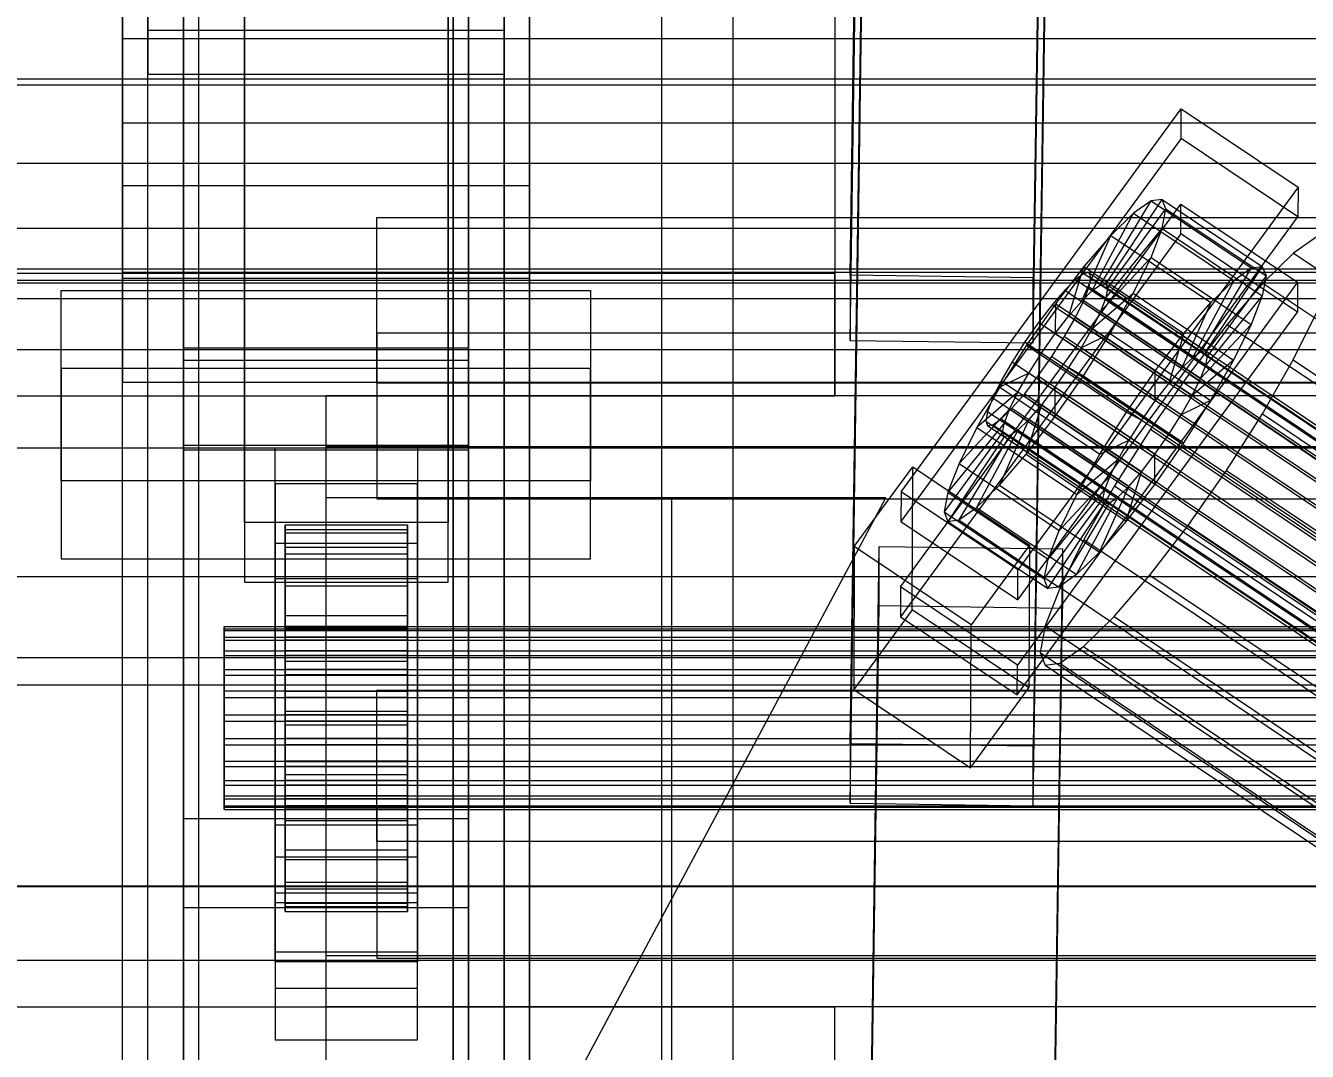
# Model space of a CAD drawing. Header units: millimetres. Extents: x -191664 to 191490, y -197311 to 10263.
# Drawn here: x -459.5 to -333.6, y -29348.9 to -29248.2 of the extents above; entities that cross this region are included whole.
import ezdxf

# ---------------------------------------------------------------- set-up
doc = ezdxf.new("R2010")
doc.units = ezdxf.units.MM
for name, color, linetype, lineweight in [('COTAS_USUARIO', 1, 'Continuous', 0), ('frontal_C01', 7, 'Continuous', 0), ('frontal_C02', 7, 'Continuous', 0), ('frontal_C03', 7, 'Continuous', 0), ('frontal_mezcladora', 7, 'Continuous', 0), ('frontal_secador', 7, 'Continuous', 0)]:
    doc.layers.add(name, color=color, linetype=linetype, lineweight=lineweight)
doc.dimstyles.new('PLANTA_100', dxfattribs={"dimtxt": 250, "dimasz": 150, "dimexe": 150, "dimexo": 80, "dimgap": 100, "dimtad": 1, "dimtih": 1, "dimtoh": 1, "dimdec": 1, "dimdsep": 46, "dimcen": 0.09, "dimclrd": 1, "dimclre": 1, "dimclrt": 1, "dimadec": 0, "dimazin": 0, "dimtfac": 1, "dimtdec": 4, "dimtofl": 0, "dimtmove": 0, "dimatfit": 3, "dimfxl": 1, "dimtolj": 1, "dimtzin": 0, "dimarcsym": 0})

# ---------------------------------------------------------------- blocks, each defined once
blk = doc.blocks.new('*D106')
at = {"layer": 'COTAS_USUARIO', "color": 1, "lineweight": -2, "transparency": 16777216}
for p, q in [((-1180, -29182.75), (-1180, -29032.75)), ((-60, -29332.75), (-1330, -29332.75)), ((-60, -29700), (-1330, -29700)), ((-1180, -29850), (-1180, -30000))]:
    blk.add_line(p, q, dxfattribs=at)
at = {"layer": 'COTAS_USUARIO', "color": 1, "transparency": 16777216}
for points in [[(-1205, -29182.75), (-1155, -29182.75), (-1180, -29332.75)], [(-1205, -29850), (-1155, -29850), (-1180, -29700)]]:
    blk.add_solid(points, dxfattribs=at)
at = {"layer": 'Defpoints', "color": 0, "transparency": 16777216}
for p in [(-1180, -29332.75), (20, -29332.75), (20, -29700)]:
    blk.add_point(p, dxfattribs=at)
blk = doc.blocks.new('*D109')
at = {"layer": 'COTAS_USUARIO', "color": 1, "lineweight": -2, "transparency": 16777216}
for p, q in [((-80, -28700), (-1350, -28700)), ((-1200, -31850), (-1200, -28850)), ((-80, -32000), (-1350, -32000))]:
    blk.add_line(p, q, dxfattribs=at)
at = {"layer": 'COTAS_USUARIO', "color": 1, "transparency": 16777216}
for points in [[(-1225, -28850), (-1175, -28850), (-1200, -28700)], [(-1225, -31850), (-1175, -31850), (-1200, -32000)]]:
    blk.add_solid(points, dxfattribs=at)
at = {"layer": 'Defpoints', "color": 0, "transparency": 16777216}
for p in [(-1200, -28700), (0, -28700), (0, -32000)]:
    blk.add_point(p, dxfattribs=at)
blk = doc.blocks.new('*D111')
at = {"layer": 'COTAS_USUARIO', "color": 1, "lineweight": -2, "transparency": 16777216}
for p, q in [((-80, -27700), (-1350, -27700)), ((-1200, -31850), (-1200, -27850)), ((-80, -32000), (-1350, -32000))]:
    blk.add_line(p, q, dxfattribs=at)
at = {"layer": 'COTAS_USUARIO', "color": 1, "transparency": 16777216}
for points in [[(-1225, -27850), (-1175, -27850), (-1200, -27700)], [(-1225, -31850), (-1175, -31850), (-1200, -32000)]]:
    blk.add_solid(points, dxfattribs=at)
at = {"layer": 'Defpoints', "color": 0, "transparency": 16777216}
for p in [(-1200, -27700), (0, -27700), (0, -32000)]:
    blk.add_point(p, dxfattribs=at)
blk = doc.blocks.new('*D121')
at = {"layer": 'COTAS_USUARIO', "color": 1, "lineweight": -2, "transparency": 16777216}
for p, q in [((-80, -29000), (-1350, -29000)), ((-1200, -31850), (-1200, -29150)), ((-80, -32000), (-1350, -32000))]:
    blk.add_line(p, q, dxfattribs=at)
at = {"layer": 'COTAS_USUARIO', "color": 1, "transparency": 16777216}
for points in [[(-1225, -29150), (-1175, -29150), (-1200, -29000)], [(-1225, -31850), (-1175, -31850), (-1200, -32000)]]:
    blk.add_solid(points, dxfattribs=at)
at = {"layer": 'Defpoints', "color": 0, "transparency": 16777216}
for p in [(-1200, -29000), (0, -29000), (0, -32000)]:
    blk.add_point(p, dxfattribs=at)

msp = doc.modelspace()

# ---------------------------------------------------------------- linework, layer by layer
at = {"layer": 'frontal_C01', "color": 139, "true_color": 0x354b57}
for p, q in [((-442.5, -29411.88), (-442.5, -28752.94)), ((-417.5, -28752.94), (-417.5, -29411.88)), ((-442.5, -29437.25), (-442.5, -28778.31)), ((-417.5, -29437.25), (-417.5, -28778.31)), ((-450, -29400.88), (-450, -29016.67)), ((-410, -29016.67), (-410, -29400.88)), ((-450, -29448.25), (-450, -29064.04)), ((-410, -29448.25), (-410, -29064.04)), ((-378.51, -29272.74), (-375.64, -29080.79)), ((-357.65, -29081.03), (-360.51, -29272.98)), ((-378.51, -29279.14), (-375.64, -29087.2)), ((-360.51, -29279.39), (-357.65, -29087.44)), ((-450, -29515.09), (-450, -29130.89)), ((-410, -29130.89), (-410, -29515.09)), ((-447.5, -29419.76), (-447.5, -29145.03)), ((-412.5, -29145.03), (-412.5, -29419.76)), ((-447.5, -29429.37), (-447.5, -29154.63)), ((-412.5, -29429.37), (-412.5, -29154.63)), ((-450, -29552.99), (-450, -29168.78)), ((-410, -29552.99), (-410, -29168.78)), ((-425, -29283.32), (-425, -29267.06)), ((-425, -29267.06), (425, -29267.06)), ((-425, -29278.43), (-425, -29267.06)), ((-360.51, -29272.98), (-378.51, -29272.74)), ((-378.51, -29272.74), (-378.51, -29279.14)), ((-360.51, -29279.39), (-360.51, -29272.98)), ((980, -29275.06), (-980, -29275.06)), ((425, -29278.43), (-425, -29278.43)), ((-425, -29278.43), (-425, -29294.69)), ((980, -29280.06), (-980, -29280.06)), ((-444, -29289.47), (-444, -29279.86)), ((-444, -29279.86), (-416, -29279.86)), ((-444, -29366.57), (-444, -29279.86)), ((-416, -29279.86), (-416, -29289.47)), ((-416, -29279.86), (-416, -29366.57)), ((-378.51, -29279.14), (-360.51, -29279.39)), ((425, -29283.32), (-425, -29283.32)), ((-425, -29283.32), (-425, -29294.69)), ((-416, -29289.47), (-444, -29289.47)), ((-444, -29289.47), (-444, -29376.18)), ((-416, -29376.18), (-416, -29289.47)), ((-425, -29294.69), (425, -29294.69))]:
    msp.add_line(p, q, dxfattribs=at)
at = {"layer": 'frontal_C02', "color": 139, "true_color": 0x354b57}
for p, q in [((-450, -29373.13), (-450, -29022.41)), ((-410, -29022.41), (-410, -29373.13)), ((-442.5, -29560.48), (-442.5, -29028.05)), ((-417.5, -29028.05), (-417.5, -29560.48)), ((-442.5, -29587.44), (-442.5, -29055.02)), ((-417.5, -29587.44), (-417.5, -29055.02)), ((-450, -29411.38), (-450, -29060.66)), ((-410, -29411.38), (-410, -29060.66)), ((-378.51, -29318.75), (-375.64, -29124.98)), ((-357.65, -29125.22), (-360.51, -29318.99)), ((-378.51, -29324.59), (-375.64, -29130.82)), ((-360.51, -29324.84), (-357.65, -29131.07)), ((-438, -29297.03), (-438, -29159.13)), ((-418, -29159.13), (-418, -29297.03)), ((-438, -29164.98), (-438, -29302.88)), ((-418, -29302.88), (-418, -29164.98)), ((-444, -29281.12), (-444, -29195.3)), ((-416, -29195.3), (-416, -29281.12)), ((-450, -29550.05), (-450, -29199.33)), ((-410, -29199.33), (-410, -29550.05)), ((-444, -29204.06), (-444, -29289.89)), ((-416, -29289.89), (-416, -29204.06)), ((-450, -29224.3), (-450, -29257.78)), ((-450, -29246.08), (-450, -29257.78)), ((-450, -29597.87), (-450, -29247.15)), ((-410, -29597.87), (-410, -29247.15)), ((-373.5, -29293.99), (-345.97, -29256.4)), ((-345.98, -29259.32), (-345.97, -29256.4)), ((-345.97, -29256.4), (-334.5, -29264.08)), ((-450, -29257.78), (450, -29257.78)), ((-345.98, -29259.32), (-373.51, -29296.91)), ((-334.51, -29267), (-345.98, -29259.32)), ((-334.5, -29264.08), (-362.03, -29301.67)), ((-334.5, -29264.08), (-334.51, -29267)), ((-373.54, -29303.34), (-346.01, -29265.75)), ((-346.02, -29268.67), (-346.01, -29265.75)), ((-346.01, -29265.75), (-334.54, -29273.43)), ((-362.04, -29304.6), (-334.51, -29267)), ((-346.02, -29268.67), (-373.55, -29306.27)), ((-334.55, -29276.36), (-346.02, -29268.67)), ((-334.54, -29273.43), (-362.07, -29311.03)), ((-334.54, -29273.43), (-334.55, -29276.36)), ((-456, -29292.94), (-456, -29274.24)), ((-456, -29274.24), (-404, -29274.24)), ((-456, -29281.89), (-456, -29274.24)), ((-404, -29274.24), (-404, -29292.94)), ((-404, -29274.24), (-404, -29281.89)), ((-362.08, -29313.95), (-334.55, -29276.36)), ((-416, -29281.12), (-444, -29281.12)), ((-444, -29281.12), (-444, -29289.89)), ((-416, -29289.89), (-416, -29281.12)), ((-404, -29281.89), (-456, -29281.89)), ((-456, -29281.89), (-456, -29300.59)), ((-404, -29300.59), (-404, -29281.89)), ((-444, -29289.89), (-416, -29289.89)), ((-435, -29293.21), (-435, -29289.7)), ((-435, -29289.7), (-421, -29289.7)), ((-435, -29329.87), (-435, -29289.7)), ((-421, -29289.7), (-421, -29293.21)), ((-421, -29289.7), (-421, -29329.87)), ((-378.09, -29299.38), (-372.35, -29291.55)), ((-372.41, -29305.58), (-372.35, -29291.55)), ((-372.35, -29291.55), (-360.88, -29299.23)), ((-404, -29292.94), (-456, -29292.94)), ((-456, -29292.94), (-456, -29300.59)), ((-421, -29293.21), (-435, -29293.21)), ((-435, -29293.21), (-435, -29333.37)), ((-421, -29333.37), (-421, -29293.21)), ((-404, -29300.59), (-404, -29292.94)), ((-373.5, -29293.99), (-373.51, -29296.91)), ((-362.03, -29301.67), (-373.5, -29293.99)), ((-418, -29297.03), (-438, -29297.03)), ((-438, -29297.03), (-438, -29302.88)), ((-418, -29302.88), (-418, -29297.03)), ((-373.51, -29296.91), (-362.04, -29304.6)), ((-435, -29302.56), (-435, -29299.05)), ((-435, -29299.05), (-421, -29299.05)), ((-435, -29339.22), (-435, -29299.05)), ((-421, -29299.05), (-421, -29302.56)), ((-421, -29299.05), (-421, -29339.22)), ((-378.51, -29493.13), (-375.64, -29299.36)), ((-378.09, -29299.38), (-378.14, -29313.41)), ((-366.62, -29307.06), (-378.09, -29299.38)), ((-375.64, -29305.21), (-375.64, -29299.36)), ((-375.64, -29299.36), (-357.65, -29299.6)), ((-360.88, -29299.23), (-366.62, -29307.06)), ((-360.88, -29299.23), (-360.94, -29313.26)), ((-357.65, -29299.6), (-360.51, -29493.37)), ((-357.65, -29299.6), (-357.65, -29305.45)), ((-456, -29300.59), (-404, -29300.59)), ((-421, -29302.56), (-435, -29302.56)), ((-435, -29302.56), (-435, -29342.73)), ((-421, -29342.73), (-421, -29302.56)), ((-362.04, -29304.6), (-362.03, -29301.67)), ((-438, -29302.88), (-418, -29302.88)), ((-373.54, -29303.34), (-373.55, -29306.27)), ((-362.07, -29311.03), (-373.54, -29303.34)), ((-378.51, -29498.97), (-375.64, -29305.21)), ((-357.65, -29305.45), (-375.64, -29305.21)), ((-372.41, -29305.58), (-378.14, -29313.41)), ((-373.55, -29306.27), (-362.08, -29313.95)), ((-360.94, -29313.26), (-372.41, -29305.58)), ((-360.51, -29499.22), (-357.65, -29305.45)), ((-366.68, -29321.09), (-366.62, -29307.06)), ((-362.08, -29313.95), (-362.07, -29311.03)), ((-425, -29328.33), (-425, -29313.48)), ((-425, -29313.48), (425, -29313.48)), ((-425, -29324.96), (-425, -29313.48)), ((-378.14, -29313.41), (-366.68, -29321.09)), ((-366.68, -29321.09), (-360.94, -29313.26)), ((-360.51, -29318.99), (-378.51, -29318.75)), ((-378.51, -29318.75), (-378.51, -29324.59)), ((-360.51, -29324.84), (-360.51, -29318.99)), ((425, -29324.96), (-425, -29324.96)), ((-425, -29324.96), (-425, -29339.8)), ((-378.51, -29324.59), (-360.51, -29324.84)), ((-444, -29334.85), (-444, -29326.08)), ((-444, -29326.08), (-416, -29326.08)), ((-444, -29412.64), (-444, -29326.08)), ((-416, -29326.08), (-416, -29334.85)), ((-416, -29326.08), (-416, -29412.64)), ((-435, -29340.15), (-435, -29326.71)), ((-435, -29326.71), (-421, -29326.71)), ((-435, -29334.36), (-435, -29326.71)), ((-421, -29326.71), (-421, -29340.15)), ((-421, -29326.71), (-421, -29334.36)), ((425, -29328.33), (-425, -29328.33)), ((-425, -29328.33), (-425, -29339.8)), ((-421, -29329.87), (-435, -29329.87)), ((-435, -29329.87), (-435, -29333.37)), ((-421, -29333.37), (-421, -29329.87)), ((-435, -29333.37), (-421, -29333.37)), ((-416, -29334.85), (-444, -29334.85)), ((-444, -29334.85), (-444, -29421.4)), ((-421, -29334.36), (-435, -29334.36)), ((-435, -29334.36), (-435, -29347.8)), ((-421, -29347.8), (-421, -29334.36)), ((-416, -29421.4), (-416, -29334.85)), ((-421, -29339.22), (-435, -29339.22)), ((-435, -29339.22), (-435, -29342.73)), ((-421, -29342.73), (-421, -29339.22)), ((-421, -29340.15), (-435, -29340.15)), ((-435, -29340.15), (-435, -29347.8)), ((-425, -29339.8), (425, -29339.8)), ((-421, -29347.8), (-421, -29340.15)), ((-435, -29342.73), (-421, -29342.73)), ((-435, -29347.8), (-421, -29347.8))]:
    msp.add_line(p, q, dxfattribs=at)
at = {"layer": 'frontal_C02', "color": 155, "true_color": 0x617580}
for p, q in [((-353.89, -29273.68), (-348.92, -29265.43)), ((-353.38, -29273.61), (-347.84, -29265.29)), ((-353.21, -29274.05), (-347.47, -29266.22)), ((-348.92, -29265.43), (-350.65, -29266.65)), ((-347.84, -29265.29), (-348.92, -29265.43)), ((-348.92, -29265.43), (-339.09, -29272.02)), ((-347.85, -29268.16), (-347.47, -29266.22)), ((-347.84, -29265.29), (-338.01, -29271.87)), ((-347.47, -29266.22), (-347.84, -29265.29)), ((-347.47, -29266.22), (-337.64, -29272.8)), ((-354.71, -29274.25), (-350.65, -29266.65)), ((-350.65, -29266.65), (-352.9, -29268.85)), ((-350.65, -29266.65), (-340.82, -29273.24)), ((-353.38, -29274.97), (-347.85, -29268.16)), ((-348.94, -29270.99), (-347.85, -29268.16)), ((-347.85, -29268.16), (-338.02, -29274.75)), ((-355.78, -29275.3), (-352.9, -29268.85)), ((-352.9, -29268.85), (-355.53, -29271.88)), ((-352.9, -29268.85), (-343.07, -29275.43)), ((-353.9, -29276.31), (-348.94, -29270.99)), ((-350.68, -29274.5), (-348.94, -29270.99)), ((-348.94, -29270.99), (-339.11, -29277.57)), ((-355.53, -29271.88), (-358.34, -29275.54)), ((-357.02, -29276.73), (-355.53, -29271.88)), ((-355.53, -29271.88), (-345.7, -29278.47)), ((-339.09, -29272.02), (-344.06, -29280.26)), ((-338.01, -29271.87), (-343.55, -29280.19)), ((-340.82, -29273.24), (-339.09, -29272.02)), ((-339.09, -29272.02), (-338.01, -29271.87)), ((-338.01, -29271.87), (-337.64, -29272.8)), ((-354.71, -29274.25), (-353.89, -29273.68)), ((-353.89, -29273.68), (-353.38, -29273.61)), ((-344.06, -29280.26), (-353.89, -29273.68)), ((-343.55, -29280.19), (-353.38, -29273.61)), ((-353.38, -29273.61), (-353.21, -29274.05)), ((-340.82, -29273.24), (-344.88, -29280.84)), ((-337.64, -29272.8), (-343.38, -29280.64)), ((-343.07, -29275.43), (-340.82, -29273.24)), ((-337.64, -29272.8), (-338.02, -29274.75)), ((-355.78, -29275.3), (-354.71, -29274.25)), ((-354.72, -29277.97), (-350.68, -29274.5)), ((-344.88, -29280.84), (-354.71, -29274.25)), ((-353.38, -29274.97), (-353.9, -29276.31)), ((-353.21, -29274.05), (-353.38, -29274.97)), ((-343.55, -29281.56), (-353.38, -29274.97)), ((-343.38, -29280.64), (-353.21, -29274.05)), ((-352.94, -29278.47), (-350.68, -29274.5)), ((-350.68, -29274.5), (-340.85, -29281.09)), ((-338.02, -29274.75), (-343.55, -29281.56)), ((-338.02, -29274.75), (-339.11, -29277.57)), ((-358.34, -29275.54), (-361.17, -29279.59)), ((-358.34, -29275.54), (-358.36, -29278.47)), ((-348.52, -29282.13), (-358.34, -29275.54)), ((-357.02, -29276.73), (-355.78, -29275.3)), ((-345.95, -29281.88), (-355.78, -29275.3)), ((-353.9, -29276.31), (-354.72, -29277.97)), ((-344.07, -29282.89), (-353.9, -29276.31)), ((-343.07, -29275.43), (-345.95, -29281.88)), ((-345.7, -29278.47), (-343.07, -29275.43)), ((-358.36, -29278.47), (-357.02, -29276.73)), ((-347.19, -29283.32), (-357.02, -29276.73)), ((-339.11, -29277.57), (-344.07, -29282.89)), ((-339.11, -29277.57), (-340.85, -29281.09)), ((-359.69, -29280.38), (-358.36, -29278.47)), ((-358.36, -29278.47), (-348.53, -29285.05)), ((-354.72, -29277.97), (-355.8, -29279.85)), ((-355.8, -29279.85), (-352.94, -29278.47)), ((-355.57, -29282.61), (-352.94, -29278.47)), ((-344.9, -29284.56), (-354.72, -29277.97)), ((-352.94, -29278.47), (-343.11, -29285.05)), ((-348.52, -29282.13), (-345.7, -29278.47)), ((-345.7, -29278.47), (-347.19, -29283.32)), ((-361.17, -29279.59), (-363.8, -29283.73)), ((-359.69, -29280.38), (-361.17, -29279.59)), ((-361.17, -29279.59), (-351.34, -29286.17)), ((-355.8, -29279.85), (-357.04, -29281.81)), ((-345.97, -29286.44), (-355.8, -29279.85)), ((-360.94, -29282.34), (-359.69, -29280.38)), ((-349.86, -29286.97), (-359.69, -29280.38)), ((-344.88, -29280.84), (-345.95, -29281.88)), ((-340.85, -29281.09), (-344.9, -29284.56)), ((-344.06, -29280.26), (-344.88, -29280.84)), ((-343.55, -29280.19), (-344.06, -29280.26)), ((-343.38, -29280.64), (-343.55, -29280.19)), ((-343.55, -29281.56), (-343.38, -29280.64)), ((-340.85, -29281.09), (-343.11, -29285.05)), ((-360.94, -29282.34), (-363.8, -29283.73)), ((-362.01, -29284.22), (-360.94, -29282.34)), ((-351.11, -29288.93), (-360.94, -29282.34)), ((-358.39, -29286.65), (-355.57, -29282.61)), ((-357.04, -29281.81), (-358.38, -29283.73)), ((-357.04, -29281.81), (-355.57, -29282.61)), ((-347.21, -29288.4), (-357.04, -29281.81)), ((-355.57, -29282.61), (-345.74, -29289.2)), ((-351.34, -29286.17), (-348.52, -29282.13)), ((-348.53, -29285.05), (-348.52, -29282.13)), ((-345.95, -29281.88), (-347.19, -29283.32)), ((-344.07, -29282.89), (-343.55, -29281.56)), ((-363.8, -29283.73), (-366.06, -29287.69)), ((-363.8, -29283.73), (-353.97, -29290.32)), ((-358.38, -29283.73), (-359.71, -29285.46)), ((-358.38, -29283.73), (-358.39, -29286.65)), ((-348.55, -29290.31), (-358.38, -29283.73)), ((-347.19, -29283.32), (-348.53, -29285.05)), ((-344.9, -29284.56), (-344.07, -29282.89)), ((-362.01, -29284.22), (-366.06, -29287.69)), ((-362.83, -29285.89), (-362.01, -29284.22)), ((-352.18, -29290.81), (-362.01, -29284.22)), ((-348.53, -29285.05), (-349.86, -29286.97)), ((-345.97, -29286.44), (-344.9, -29284.56)), ((-343.11, -29285.05), (-345.97, -29286.44)), ((-343.11, -29285.05), (-345.74, -29289.2)), ((-362.83, -29285.89), (-367.79, -29291.21)), ((-363.35, -29287.23), (-362.83, -29285.89)), ((-353, -29292.47), (-362.83, -29285.89)), ((-359.71, -29285.46), (-361.21, -29290.31)), ((-359.71, -29285.46), (-360.96, -29286.9)), ((-349.88, -29292.05), (-359.71, -29285.46)), ((-353.97, -29290.32), (-351.34, -29286.17)), ((-351.34, -29286.17), (-349.86, -29286.97)), ((-363.35, -29287.23), (-368.89, -29294.03)), ((-360.96, -29286.9), (-363.84, -29293.35)), ((-363.53, -29288.15), (-363.35, -29287.23)), ((-353.52, -29293.81), (-363.35, -29287.23)), ((-360.96, -29286.9), (-362.03, -29287.94)), ((-361.21, -29290.31), (-358.39, -29286.65)), ((-351.13, -29293.49), (-360.96, -29286.9)), ((-358.39, -29286.65), (-348.56, -29293.24)), ((-349.86, -29286.97), (-351.11, -29288.93)), ((-347.21, -29288.4), (-345.97, -29286.44)), ((-363.53, -29288.15), (-369.27, -29295.98)), ((-363.36, -29288.59), (-368.9, -29296.91)), ((-362.84, -29288.52), (-367.82, -29296.76)), ((-366.06, -29287.69), (-367.79, -29291.21)), ((-362.03, -29287.94), (-366.09, -29295.55)), ((-366.06, -29287.69), (-356.23, -29294.28)), ((-363.36, -29288.59), (-363.53, -29288.15)), ((-353.7, -29294.73), (-363.53, -29288.15)), ((-362.84, -29288.52), (-363.36, -29288.59)), ((-353.53, -29295.17), (-363.36, -29288.59)), ((-362.03, -29287.94), (-362.84, -29288.52)), ((-353.01, -29295.1), (-362.84, -29288.52)), ((-352.2, -29294.53), (-362.03, -29287.94)), ((-348.55, -29290.31), (-347.21, -29288.4)), ((-345.74, -29289.2), (-347.21, -29288.4)), ((-353.97, -29290.32), (-351.11, -29288.93)), ((-351.11, -29288.93), (-352.18, -29290.81)), ((-345.74, -29289.2), (-348.56, -29293.24)), ((-367.79, -29291.21), (-368.89, -29294.03)), ((-367.79, -29291.21), (-357.96, -29297.79)), ((-363.84, -29293.35), (-361.21, -29290.31)), ((-361.21, -29290.31), (-351.38, -29296.9)), ((-356.23, -29294.28), (-353.97, -29290.32)), ((-356.23, -29294.28), (-352.18, -29290.81)), ((-352.18, -29290.81), (-353, -29292.47)), ((-349.88, -29292.05), (-348.55, -29290.31)), ((-348.56, -29293.24), (-348.55, -29290.31)), ((-357.96, -29297.79), (-353, -29292.47)), ((-353, -29292.47), (-353.52, -29293.81)), ((-351.38, -29296.9), (-349.88, -29292.05)), ((-351.13, -29293.49), (-349.88, -29292.05)), ((-366.09, -29295.55), (-363.84, -29293.35)), ((-363.84, -29293.35), (-354.01, -29299.93)), ((-359.06, -29300.62), (-353.52, -29293.81)), ((-354.01, -29299.93), (-351.13, -29293.49)), ((-353.52, -29293.81), (-353.7, -29294.73)), ((-352.2, -29294.53), (-351.13, -29293.49)), ((-348.56, -29293.24), (-351.38, -29296.9)), ((-368.89, -29294.03), (-369.27, -29295.98)), ((-368.89, -29294.03), (-359.06, -29300.62)), ((-359.44, -29302.56), (-353.7, -29294.73)), ((-359.07, -29303.49), (-353.53, -29295.17)), ((-357.99, -29303.35), (-353.01, -29295.1)), ((-357.96, -29297.79), (-356.23, -29294.28)), ((-356.26, -29302.13), (-352.2, -29294.53)), ((-353.7, -29294.73), (-353.53, -29295.17)), ((-353.53, -29295.17), (-353.01, -29295.1)), ((-353.01, -29295.1), (-352.2, -29294.53)), ((-369.27, -29295.98), (-368.9, -29296.91)), ((-369.27, -29295.98), (-359.44, -29302.56)), ((-367.82, -29296.76), (-366.09, -29295.55)), ((-366.09, -29295.55), (-356.26, -29302.13)), ((-434, -29307.22), (-434, -29297.23)), ((-434, -29297.23), (-434, -29297.7)), ((-434, -29297.23), (-422, -29297.23)), ((-434, -29298.04), (-434, -29297.23)), ((-434, -29307.45), (-434, -29297.7)), ((-434, -29297.7), (-434, -29299.44)), ((-434, -29297.7), (-422, -29297.7)), ((-422, -29297.7), (-422, -29297.23)), ((-422, -29297.23), (-422, -29307.22)), ((-422, -29297.23), (-422, -29298.04)), ((-422, -29299.44), (-422, -29297.7)), ((-422, -29297.7), (-422, -29307.45)), ((-368.9, -29296.91), (-367.82, -29296.76)), ((-368.9, -29296.91), (-359.07, -29303.49)), ((-367.82, -29296.76), (-357.99, -29303.35)), ((-351.38, -29296.9), (-354.01, -29299.93)), ((-434, -29307.61), (-434, -29298.04)), ((-434, -29298.04), (-422, -29298.04)), ((-434, -29300.1), (-434, -29298.04)), ((-422, -29298.04), (-422, -29307.61)), ((-422, -29298.04), (-422, -29300.1)), ((-359.06, -29300.62), (-357.96, -29297.79)), ((-434, -29308.27), (-434, -29299.44)), ((-434, -29299.44), (-434, -29302.32)), ((-434, -29299.44), (-422, -29299.44)), ((-434, -29308.58), (-434, -29300.1)), ((-434, -29300.1), (-422, -29300.1)), ((-434, -29303.25), (-434, -29300.1)), ((-422, -29302.32), (-422, -29299.44)), ((-422, -29299.44), (-422, -29308.27)), ((-422, -29300.1), (-422, -29308.58)), ((-422, -29300.1), (-422, -29303.25)), ((-354.01, -29299.93), (-356.26, -29302.13)), ((-359.44, -29302.56), (-359.06, -29300.62)), ((-434, -29309.63), (-434, -29302.32)), ((-434, -29302.32), (-434, -29306.15)), ((-434, -29302.32), (-422, -29302.32)), ((-422, -29306.15), (-422, -29302.32)), ((-422, -29302.32), (-422, -29309.63)), ((-359.07, -29303.49), (-359.44, -29302.56)), ((-356.26, -29302.13), (-357.99, -29303.35)), ((-434, -29310.08), (-434, -29303.25)), ((-434, -29303.25), (-422, -29303.25)), ((-434, -29307.29), (-434, -29303.25)), ((-422, -29303.25), (-422, -29310.08)), ((-422, -29303.25), (-422, -29307.29)), ((-357.99, -29303.35), (-359.07, -29303.49)), ((-434, -29311.45), (-434, -29306.15)), ((-434, -29306.15), (-434, -29310.66)), ((-434, -29306.15), (-422, -29306.15)), ((-422, -29310.66), (-422, -29306.15)), ((-422, -29306.15), (-422, -29311.45)), ((-434, -29307.45), (-434, -29307.22)), ((-422, -29307.22), (-434, -29307.22)), ((-434, -29307.22), (-434, -29307.61)), ((-434, -29311.99), (-434, -29307.29)), ((-434, -29307.29), (-422, -29307.29)), ((-434, -29311.94), (-434, -29307.29)), ((-434, -29308.27), (-434, -29307.45)), ((-422, -29307.45), (-434, -29307.45)), ((-422, -29307.61), (-434, -29307.61)), ((-434, -29307.61), (-434, -29308.58)), ((-422, -29307.22), (-422, -29307.45)), ((-422, -29307.61), (-422, -29307.22)), ((-422, -29307.29), (-422, -29311.99)), ((-422, -29307.29), (-422, -29311.94)), ((-422, -29307.45), (-422, -29308.27)), ((-422, -29308.58), (-422, -29307.61)), ((-434, -29309.63), (-434, -29308.27)), ((-422, -29308.27), (-434, -29308.27)), ((-422, -29308.58), (-434, -29308.58)), ((-434, -29308.58), (-434, -29310.08)), ((-422, -29308.27), (-422, -29309.63)), ((-422, -29310.08), (-422, -29308.58)), ((-434, -29311.45), (-434, -29309.63)), ((-422, -29309.63), (-434, -29309.63)), ((-422, -29310.08), (-434, -29310.08)), ((-434, -29310.08), (-434, -29311.99)), ((-422, -29309.63), (-422, -29311.45)), ((-422, -29311.99), (-422, -29310.08)), ((-434, -29310.66), (-434, -29313.58)), ((-422, -29310.66), (-434, -29310.66)), ((-434, -29310.66), (-434, -29315.55)), ((-434, -29313.58), (-434, -29311.45)), ((-422, -29311.45), (-434, -29311.45)), ((-422, -29313.58), (-422, -29310.66)), ((-422, -29315.55), (-422, -29310.66)), ((-422, -29311.45), (-422, -29313.58)), ((-434, -29314.19), (-434, -29311.94)), ((-434, -29311.94), (-422, -29311.94)), ((-434, -29316.88), (-434, -29311.94)), ((-422, -29311.99), (-434, -29311.99)), ((-434, -29311.99), (-434, -29314.19)), ((-422, -29311.94), (-422, -29314.19)), ((-422, -29311.94), (-422, -29316.88)), ((-422, -29314.19), (-422, -29311.99)), ((-434, -29313.58), (-422, -29313.58)), ((-434, -29315.9), (-434, -29313.58)), ((-422, -29313.58), (-422, -29315.9)), ((-422, -29314.19), (-434, -29314.19)), ((-434, -29314.19), (-434, -29316.53)), ((-422, -29316.53), (-422, -29314.19)), ((-434, -29315.9), (-434, -29315.55)), ((-434, -29315.55), (-434, -29320.49)), ((-434, -29315.55), (-422, -29315.55)), ((-434, -29318.24), (-434, -29315.9)), ((-422, -29315.9), (-434, -29315.9)), ((-434, -29316.53), (-434, -29316.88)), ((-422, -29316.53), (-434, -29316.53)), ((-434, -29316.53), (-434, -29318.84)), ((-422, -29320.49), (-422, -29315.55)), ((-422, -29315.55), (-422, -29315.9)), ((-422, -29315.9), (-422, -29318.24)), ((-422, -29316.88), (-422, -29316.53)), ((-422, -29318.84), (-422, -29316.53)), ((-434, -29316.88), (-422, -29316.88)), ((-434, -29321.77), (-434, -29316.88)), ((-422, -29316.88), (-422, -29321.77)), ((-434, -29320.44), (-434, -29318.24)), ((-434, -29318.24), (-434, -29320.49)), ((-422, -29318.24), (-434, -29318.24)), ((-434, -29318.84), (-434, -29321.77)), ((-422, -29318.84), (-434, -29318.84)), ((-434, -29318.84), (-434, -29320.98)), ((-422, -29320.49), (-422, -29318.24)), ((-422, -29318.24), (-422, -29320.44)), ((-422, -29321.77), (-422, -29318.84)), ((-422, -29320.98), (-422, -29318.84)), ((-434, -29322.35), (-434, -29320.44)), ((-434, -29320.44), (-434, -29325.14)), ((-422, -29320.44), (-434, -29320.44)), ((-434, -29320.49), (-434, -29325.14)), ((-434, -29320.49), (-422, -29320.49)), ((-434, -29320.98), (-434, -29326.28)), ((-422, -29320.98), (-434, -29320.98)), ((-434, -29320.98), (-434, -29322.8)), ((-422, -29325.14), (-422, -29320.44)), ((-422, -29320.44), (-422, -29322.35)), ((-422, -29325.14), (-422, -29320.49)), ((-422, -29326.28), (-422, -29320.98)), ((-422, -29322.8), (-422, -29320.98)), ((-434, -29321.77), (-422, -29321.77)), ((-434, -29326.28), (-434, -29321.77)), ((-434, -29323.85), (-434, -29322.35)), ((-434, -29322.35), (-434, -29329.17)), ((-422, -29322.35), (-434, -29322.35)), ((-434, -29322.8), (-434, -29330.11)), ((-422, -29322.8), (-434, -29322.8)), ((-434, -29322.8), (-434, -29324.16)), ((-422, -29321.77), (-422, -29326.28)), ((-422, -29329.17), (-422, -29322.35)), ((-422, -29322.35), (-422, -29323.85)), ((-422, -29330.11), (-422, -29322.8)), ((-422, -29324.16), (-422, -29322.8)), ((-434, -29324.82), (-434, -29323.85)), ((-434, -29323.85), (-434, -29332.33)), ((-422, -29323.85), (-434, -29323.85)), ((-434, -29324.16), (-434, -29332.99)), ((-422, -29324.16), (-434, -29324.16)), ((-434, -29324.16), (-434, -29324.98)), ((-422, -29332.33), (-422, -29323.85)), ((-422, -29323.85), (-422, -29324.82)), ((-422, -29332.99), (-422, -29324.16)), ((-422, -29324.98), (-422, -29324.16)), ((-434, -29325.21), (-434, -29324.82)), ((-434, -29324.82), (-434, -29334.38)), ((-422, -29324.82), (-434, -29324.82)), ((-434, -29324.98), (-434, -29334.73)), ((-422, -29324.98), (-434, -29324.98)), ((-434, -29324.98), (-434, -29325.21)), ((-434, -29325.14), (-434, -29329.17)), ((-434, -29325.14), (-422, -29325.14)), ((-434, -29325.21), (-434, -29335.2)), ((-422, -29325.21), (-434, -29325.21)), ((-422, -29334.38), (-422, -29324.82)), ((-422, -29324.82), (-422, -29325.21)), ((-422, -29334.73), (-422, -29324.98)), ((-422, -29325.21), (-422, -29324.98)), ((-422, -29329.17), (-422, -29325.14)), ((-422, -29335.2), (-422, -29325.21)), ((-434, -29326.28), (-422, -29326.28)), ((-434, -29330.11), (-434, -29326.28)), ((-422, -29326.28), (-422, -29330.11)), ((-434, -29329.17), (-434, -29332.33)), ((-434, -29329.17), (-422, -29329.17)), ((-422, -29332.33), (-422, -29329.17)), ((-434, -29330.11), (-422, -29330.11)), ((-434, -29332.99), (-434, -29330.11)), ((-422, -29330.11), (-422, -29332.99)), ((-434, -29332.33), (-434, -29334.38)), ((-434, -29332.33), (-422, -29332.33)), ((-434, -29332.99), (-422, -29332.99)), ((-434, -29334.73), (-434, -29332.99)), ((-422, -29334.38), (-422, -29332.33)), ((-422, -29332.99), (-422, -29334.73)), ((-434, -29334.38), (-434, -29335.2)), ((-434, -29334.38), (-422, -29334.38)), ((-434, -29334.73), (-422, -29334.73)), ((-434, -29335.2), (-434, -29334.73)), ((-434, -29335.2), (-422, -29335.2)), ((-422, -29335.2), (-422, -29334.38)), ((-422, -29334.73), (-422, -29335.2))]:
    msp.add_line(p, q, dxfattribs=at)
at = {"layer": 'frontal_C02', "color": 252, "true_color": 0x83939a}
for p, q in [((-332.63, -29268.94), (-334.94, -29270.56)), ((-334.94, -29270.56), (-337.95, -29273.5)), ((-334.94, -29270.56), (-150.63, -29394.05)), ((-337.95, -29273.5), (-341.46, -29277.56)), ((-337.95, -29273.5), (-153.64, -29396.99)), ((-341.46, -29277.56), (-345.23, -29282.46)), ((-341.46, -29277.56), (-157.15, -29401.04)), ((-334.98, -29281.06), (-332.66, -29276.36)), ((-338, -29286.36), (-334.98, -29281.06)), ((-334.98, -29281.06), (-150.67, -29404.55)), ((-345.23, -29282.46), (-349, -29287.86)), ((-160.92, -29405.94), (-345.23, -29282.46)), ((-341.52, -29291.9), (-338, -29286.36)), ((-338, -29286.36), (-153.69, -29409.85)), ((-349, -29287.86), (-352.52, -29293.4)), ((-349, -29287.86), (-164.69, -29411.34)), ((-345.29, -29297.3), (-341.52, -29291.9)), ((-341.52, -29291.9), (-157.21, -29415.38)), ((-352.52, -29293.4), (-355.54, -29298.7)), ((-352.52, -29293.4), (-168.21, -29416.88)), ((-349.06, -29302.2), (-345.29, -29297.3)), ((-345.29, -29297.3), (-160.98, -29420.79)), ((-355.54, -29298.7), (-357.86, -29303.4)), ((-355.54, -29298.7), (-171.23, -29422.18)), ((-352.57, -29306.25), (-349.06, -29302.2)), ((-349.06, -29302.2), (-164.75, -29425.68)), ((-357.86, -29303.4), (-359.33, -29307.17)), ((-357.86, -29303.4), (-173.55, -29426.88)), ((-355.58, -29309.19), (-352.57, -29306.25)), ((-352.57, -29306.25), (-168.26, -29429.74)), ((-359.33, -29307.17), (-359.83, -29309.77)), ((-359.33, -29307.17), (-175.02, -29430.66)), ((-359.83, -29309.77), (-359.34, -29311.02)), ((-359.83, -29309.77), (-175.52, -29433.26)), ((-357.89, -29310.82), (-355.58, -29309.19)), ((-355.58, -29309.19), (-171.28, -29432.68)), ((-359.34, -29311.02), (-357.89, -29310.82)), ((-359.34, -29311.02), (-175.03, -29434.5)), ((-357.89, -29310.82), (-173.58, -29434.3))]:
    msp.add_line(p, q, dxfattribs=at)
at = {"layer": 'frontal_C02', "color": 9, "true_color": 0xbac6cb}
for p, q in [((-355.02, -29272.51), (-355.53, -29272.58)), ((-354.84, -29272.95), (-355.02, -29272.51)), ((-355.02, -29272.51), (-141.22, -29415.75)), ((-356.35, -29273.16), (-357.42, -29274.2)), ((-355.53, -29272.58), (-356.35, -29273.16)), ((-356.35, -29273.16), (-142.55, -29416.4)), ((-355.53, -29272.58), (-141.73, -29415.82)), ((-355.02, -29273.87), (-354.84, -29272.95)), ((-354.84, -29272.95), (-141.04, -29416.19)), ((-357.42, -29274.2), (-358.66, -29275.64)), ((-357.42, -29274.2), (-143.62, -29417.44)), ((-355.54, -29275.21), (-355.02, -29273.87)), ((-355.02, -29273.87), (-141.22, -29417.11)), ((-358.66, -29275.64), (-360, -29277.37)), ((-358.66, -29275.64), (-144.86, -29418.88)), ((-356.36, -29276.88), (-355.54, -29275.21)), ((-355.54, -29275.21), (-141.74, -29418.45)), ((-360, -29277.37), (-361.33, -29279.28)), ((-146.2, -29420.61), (-360, -29277.37)), ((-357.43, -29278.75), (-356.36, -29276.88)), ((-356.36, -29276.88), (-142.56, -29420.12)), ((-358.68, -29280.72), (-357.43, -29278.75)), ((-357.43, -29278.75), (-143.64, -29422)), ((-361.33, -29279.28), (-362.58, -29281.25)), ((-361.33, -29279.28), (-147.53, -29422.53)), ((-362.58, -29281.25), (-363.65, -29283.12)), ((-362.58, -29281.25), (-148.78, -29424.49)), ((-360.02, -29282.63), (-358.68, -29280.72)), ((-358.68, -29280.72), (-144.88, -29423.96)), ((-361.35, -29284.37), (-360.02, -29282.63)), ((-360.02, -29282.63), (-146.22, -29425.87)), ((-363.65, -29283.12), (-364.47, -29284.79)), ((-363.65, -29283.12), (-149.85, -29426.37)), ((-364.47, -29284.79), (-364.99, -29286.13)), ((-364.47, -29284.79), (-150.67, -29428.03)), ((-362.6, -29285.8), (-361.35, -29284.37)), ((-361.35, -29284.37), (-147.55, -29427.61)), ((-364.99, -29286.13), (-365.17, -29287.05)), ((-364.99, -29286.13), (-151.19, -29429.37)), ((-363.66, -29286.84), (-362.6, -29285.8)), ((-362.6, -29285.8), (-148.8, -29429.04)), ((-365.17, -29287.05), (-364.99, -29287.49)), ((-365.17, -29287.05), (-151.37, -29430.29)), ((-364.99, -29287.49), (-364.48, -29287.42)), ((-364.99, -29287.49), (-151.2, -29430.73)), ((-364.48, -29287.42), (-363.66, -29286.84)), ((-364.48, -29287.42), (-150.68, -29430.66)), ((-363.66, -29286.84), (-149.86, -29430.09)), ((-440, -29307.61), (-440, -29307.22)), ((-440, -29307.22), (-440, -29307.45)), ((-440, -29307.22), (440, -29307.22)), ((-440, -29307.45), (-440, -29308.27)), ((-440, -29307.45), (440, -29307.45)), ((-440, -29308.58), (-440, -29307.61)), ((-440, -29307.61), (440, -29307.61)), ((-440, -29308.27), (-440, -29309.63)), ((-440, -29308.27), (440, -29308.27)), ((-440, -29310.08), (-440, -29308.58)), ((-440, -29308.58), (440, -29308.58)), ((-440, -29309.63), (-440, -29311.45)), ((-440, -29309.63), (440, -29309.63)), ((-440, -29311.99), (-440, -29310.08)), ((-440, -29310.08), (440, -29310.08)), ((-440, -29311.45), (-440, -29313.58)), ((-440, -29311.45), (440, -29311.45)), ((-440, -29314.19), (-440, -29311.99)), ((-440, -29311.99), (440, -29311.99)), ((-440, -29313.58), (-440, -29315.9)), ((440, -29313.58), (-440, -29313.58)), ((-440, -29316.53), (-440, -29314.19)), ((-440, -29314.19), (440, -29314.19)), ((-440, -29315.9), (-440, -29318.24)), ((-440, -29315.9), (440, -29315.9)), ((-440, -29318.84), (-440, -29316.53)), ((-440, -29316.53), (440, -29316.53)), ((-440, -29318.24), (-440, -29320.44)), ((-440, -29318.24), (440, -29318.24)), ((-440, -29320.98), (-440, -29318.84)), ((-440, -29318.84), (440, -29318.84)), ((-440, -29320.44), (-440, -29322.35)), ((-440, -29320.44), (440, -29320.44)), ((-440, -29322.8), (-440, -29320.98)), ((-440, -29320.98), (440, -29320.98)), ((-440, -29322.35), (-440, -29323.85)), ((-440, -29322.35), (440, -29322.35)), ((-440, -29324.16), (-440, -29322.8)), ((-440, -29322.8), (440, -29322.8)), ((-440, -29323.85), (-440, -29324.82)), ((-440, -29323.85), (440, -29323.85)), ((-440, -29324.98), (-440, -29324.16)), ((-440, -29324.16), (440, -29324.16)), ((-440, -29324.82), (-440, -29325.21)), ((-440, -29324.82), (440, -29324.82)), ((-440, -29325.21), (-440, -29324.98)), ((-440, -29324.98), (440, -29324.98)), ((-440, -29325.21), (440, -29325.21))]:
    msp.add_line(p, q, dxfattribs=at)
at = {"layer": 'frontal_C03', "color": 139, "true_color": 0x354b57}
for p, q in [((-442.5, -29559.32), (-442.5, -28908.71)), ((-417.5, -28908.71), (-417.5, -29559.32)), ((-447.5, -29252.99), (-447.5, -28925.55)), ((-412.5, -29252.99), (-412.5, -28925.55)), ((-442.5, -29584.92), (-442.5, -28934.31)), ((-417.5, -29584.92), (-417.5, -28934.31)), ((-450, -29263.94), (-450, -28940.77)), ((-410, -29263.94), (-410, -28940.77)), ((-450, -29273.03), (-450, -28949.86)), ((-410, -29273.03), (-410, -28949.86)), ((-397, -31975), (-397, -29153.29)), ((-390, -31975), (-390, -29153.29)), ((-450, -29224.87), (-450, -29273.03)), ((-450, -29548.04), (-450, -29224.87)), ((-450, -29225.42), (-450, -29263.94)), ((-450, -29548.59), (-450, -29225.42)), ((-410, -29273.03), (-410, -29224.87)), ((-410, -29224.87), (-410, -29548.04)), ((-410, -29263.94), (-410, -29225.42)), ((-410, -29225.42), (-410, -29548.59)), ((-450, -29249.52), (-450, -29238.75)), ((-450, -29272.46), (-450, -29238.75)), ((-447.5, -29248.72), (-447.5, -29240.64)), ((-447.5, -29568.08), (-447.5, -29240.64)), ((-412.5, -29240.64), (-412.5, -29248.72)), ((-412.5, -29240.64), (-412.5, -29568.08)), ((-447.5, -29244.91), (-447.5, -29252.99)), ((-412.5, -29252.99), (-412.5, -29244.91)), ((450, -29249.52), (-450, -29249.52)), ((-450, -29249.52), (-450, -29283.23)), ((-412.5, -29248.72), (-447.5, -29248.72)), ((-447.5, -29576.16), (-447.5, -29248.72)), ((-412.5, -29576.16), (-412.5, -29248.72)), ((-447.5, -29252.99), (-412.5, -29252.99)), ((-450, -29263.94), (-410, -29263.94)), ((-450, -29587.11), (-450, -29263.94)), ((-410, -29587.11), (-410, -29263.94)), ((450, -29272.46), (-450, -29272.46)), ((-450, -29272.46), (-450, -29283.23)), ((-450, -29273.03), (-410, -29273.03)), ((-450, -29596.2), (-450, -29273.03)), ((-410, -29596.2), (-410, -29273.03)), ((-450, -29283.23), (450, -29283.23)), ((-430, -29284.58), (-430, -29289.58)), ((430, -29284.58), (-430, -29284.58)), ((430, -29289.58), (-430, -29289.58)), ((-430, -29289.58), (-430, -29339.58)), ((-430, -29339.58), (-430, -29344.58)), ((430, -29339.58), (-430, -29339.58)), ((430, -29344.58), (-430, -29344.58))]:
    msp.add_line(p, q, dxfattribs=at)
at = {"layer": 'frontal_C03', "color": 251, "true_color": 0x4e626d}
for p, q in [((-380, -29244.62), (-380, -29272.58)), ((-380, -29244.62), (-380, -29284.58)), ((-380, -29272.58), (-480, -29272.58)), ((-380, -29284.58), (-380, -29272.58)), ((-480, -29284.58), (-380, -29284.58)), ((-430, -29397.58), (-375, -29294.58)), ((-375, -29294.58), (-430, -29294.58)), ((-430, -29294.58), (-430, -29397.58)), ((-396, -29397.58), (-396, -29294.58)), ((-396, -29294.58), (-390, -29294.58)), ((-390, -29397.58), (-390, -29294.58)), ((-480, -29344.58), (-380, -29344.58)), ((-380, -29352.58), (-380, -29344.58))]:
    msp.add_line(p, q, dxfattribs=at)
at = {"layer": 'frontal_mezcladora', "color": 139, "true_color": 0x344b58}
msp.add_line((-980, -29340), (-80, -29340), dxfattribs=at)
at = {"layer": 'frontal_secador', "color": 253, "true_color": 0xa4b0b5}
for p, q in [((1360, -29253.5), (-1360, -29253.5)), ((1250, -29254.08), (-1250, -29254.08)), ((1360, -29261.78), (-1360, -29261.78)), ((1360, -29268.14), (-1360, -29268.14)), ((1360, -29272.14), (-1360, -29272.14)), ((1360, -29273.5), (-1360, -29273.5)), ((1250, -29273.25), (-1250, -29273.25)), ((1250, -29289.71), (-1250, -29289.71)), ((1250, -29302.35), (-1250, -29302.35)), ((1250, -29310.29), (-1250, -29310.29)), ((1250, -29313), (-1250, -29313))]:
    msp.add_line(p, q, dxfattribs=at)

# ---------------------------------------------------------------- dimensions: what is measured, and where the dimension line sits
at = {"layer": 'COTAS_USUARIO'}
for p1, p2, picture, middle in [((0, -32000), (0, -27700), '*D111', (-1200, -29850)), ((0, -32000), (0, -28700), '*D109', (-1200, -30350)), ((0, -32000), (0, -29000), '*D121', (-1200, -30500)), ((20, -29700), (20, -29332.75), '*D106', (-1180, -29516.375))]:
    dim = msp.add_aligned_dim(p1=p1, p2=p2, distance=1200, dimstyle='PLANTA_100', dxfattribs=at)
    dim.commit()
    dim.dimension.update_dxf_attribs({"geometry": picture, "text_midpoint": middle})

doc.saveas('drawing.dxf')
